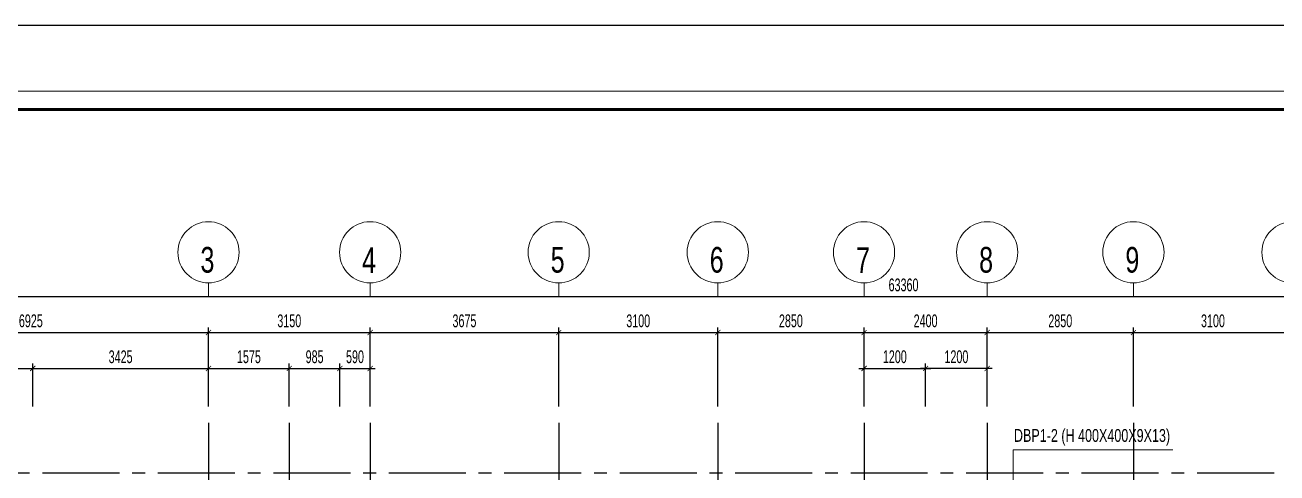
# Model space of a CAD drawing. Extents: x 71 to 1774126, y -14 to 415800.
# Drawn here: x 1577393 to 1601790, y 407069 to 415800 of the extents above; entities that cross this region are included whole.
import ezdxf
from ezdxf.enums import TextEntityAlignment as Align

# ---------------------------------------------------------------- set-up
doc = ezdxf.new("R2010")
doc.units = 0
doc.header["$LTSCALE"] = 1000
doc.header["$MEASUREMENT"] = 0
doc.header["$PDMODE"] = 3
doc.linetypes.add('CENTER2', pattern=[1.125, 0.75, -0.125, 0.125, -0.125])
doc.layers.get('0').update_dxf_attribs({"linetype": 'CONTINUOUS'})
doc.layers.get('Defpoints').update_dxf_attribs({"linetype": 'CONTINUOUS'})
doc.layers.add('CDC-KHUNGTEN', color=7, linetype='CONTINUOUS', lineweight=20)
doc.layers.add('KCS_CHI', color=1, linetype='CONTINUOUS', lineweight=15)
for name, color, linetype in [('CDC.01.AXIS', 160, 'CENTER2'), ('CDC.02.DIM', 1, 'CONTINUOUS'), ('CDC.06.TEXT', 2, 'CONTINUOUS'), ('CDC.10.HATCH', 9, 'CONTINUOUS'), ('CDC.16.BIGTEXT', 6, 'CONTINUOUS')]:
    doc.layers.add(name, color=color, linetype=linetype)
doc.styles.add('ARIAL', font='arial.ttf', dxfattribs={"width": 0.6})
doc.dimstyles.new('100', dxfattribs={"dimscale": 100, "dimtxt": 2.5, "dimasz": 1, "dimexe": 1, "dimexo": 0, "dimgap": 1, "dimtad": 1, "dimdec": 0, "dimdsep": 46, "dimtxsty": 'ARIAL', "dimblk": 'ARCHTICK', "dimcen": 1, "dimdle": 1, "dimclrd": 1, "dimclre": 1, "dimclrt": 2, "dimadec": 0, "dimazin": 0, "dimtfac": 0.00072, "dimtdec": 0, "dimtix": 1, "dimtmove": 2, "dimatfit": 3, "dimldrblk": 'ARCHTICK', "dimfxl": 1, "dimtolj": 1, "dimarcsym": 0})

# ---------------------------------------------------------------- blocks, each defined once
blk = doc.blocks.new('TANG HAM')
at = {"layer": 'CDC.01.AXIS', "ltscale": 2}
for p, q in [((1580968, 334618), (1580968, 295176)), ((1582543, 334618), (1582543, 295176)), ((1584118, 334618), (1584118, 295176)), ((1587793, 334618), (1587793, 295176)), ((1590893, 334618), (1590893, 295176)), ((1593743, 334618), (1593743, 295176)), ((1596143, 334618), (1596143, 295176)), ((1598993, 334618), (1598993, 295176)), ((1561983, 333640), (1626948, 333640))]:
    blk.add_line(p, q, dxfattribs=at)
blk = doc.blocks.new('_ARCHTICK')
at = {"color": 0, "linetype": 'ByBlock', "const_width": 0.15}
blk.add_lwpolyline([(-0.5, -0.5), (0.5, 0.5)], dxfattribs=at)
blk = doc.blocks.new('*D140')
at = {"layer": 'CDC.02.DIM', "color": 1, "lineweight": -2, "transparency": 16777216}
for p, q in [((1574043, 408366), (1574043, 409206)), ((1577543, 408366), (1577543, 409206)), ((1573943, 409106), (1577643, 409106))]:
    blk.add_line(p, q, dxfattribs=at)
at = {"layer": 'Defpoints', "color": 0, "transparency": 16777216}
for p in [(1577543, 409106), (1574043, 408366), (1577543, 408366)]:
    blk.add_point(p, dxfattribs=at)
at = {"layer": 'CDC.02.DIM', "color": 1, "lineweight": -2, "transparency": 16777216, "xscale": 100, "yscale": 100, "zscale": 100, "rotation": 180}
blk.add_blockref('_ARCHTICK', (1574043, 409106), dxfattribs=at)
at = {"layer": 'CDC.02.DIM', "color": 1, "lineweight": -2, "transparency": 16777216, "xscale": 100, "yscale": 100, "zscale": 100}
blk.add_blockref('_ARCHTICK', (1577543, 409106), dxfattribs=at)
at = {"layer": 'CDC.02.DIM', "color": 2, "transparency": 16777216, "insert": (1575793, 409333), "char_height": 250, "attachment_point": 5, "style": 'ARIAL'}
blk.add_mtext('\\A1;3500', dxfattribs=at)
blk = doc.blocks.new('*D141')
at = {"layer": 'CDC.02.DIM', "color": 1, "lineweight": -2, "transparency": 16777216}
for p, q in [((1577543, 408366), (1577543, 409206)), ((1580968, 408366), (1580968, 409206)), ((1577443, 409106), (1581068, 409106))]:
    blk.add_line(p, q, dxfattribs=at)
at = {"layer": 'Defpoints', "color": 0, "transparency": 16777216}
for p in [(1580968, 409106), (1577543, 408366), (1580968, 408366)]:
    blk.add_point(p, dxfattribs=at)
at = {"layer": 'CDC.02.DIM', "color": 1, "lineweight": -2, "transparency": 16777216, "xscale": 100, "yscale": 100, "zscale": 100, "rotation": 180}
blk.add_blockref('_ARCHTICK', (1577543, 409106), dxfattribs=at)
at = {"layer": 'CDC.02.DIM', "color": 1, "lineweight": -2, "transparency": 16777216, "xscale": 100, "yscale": 100, "zscale": 100}
blk.add_blockref('_ARCHTICK', (1580968, 409106), dxfattribs=at)
at = {"layer": 'CDC.02.DIM', "color": 2, "transparency": 16777216, "insert": (1579256, 409333), "char_height": 250, "attachment_point": 5, "style": 'ARIAL'}
blk.add_mtext('\\A1;3425', dxfattribs=at)
blk = doc.blocks.new('*D148')
at = {"layer": 'CDC.02.DIM', "color": 1, "lineweight": -2, "transparency": 16777216}
for p, q in [((1574043, 408366), (1574043, 409906)), ((1580968, 408366), (1580968, 409906)), ((1573943, 409806), (1581068, 409806))]:
    blk.add_line(p, q, dxfattribs=at)
at = {"layer": 'Defpoints', "color": 0, "transparency": 16777216}
for p in [(1580968, 409806), (1574043, 408366), (1580968, 408366)]:
    blk.add_point(p, dxfattribs=at)
at = {"layer": 'CDC.02.DIM', "color": 1, "lineweight": -2, "transparency": 16777216, "xscale": 100, "yscale": 100, "zscale": 100, "rotation": 180}
blk.add_blockref('_ARCHTICK', (1574043, 409806), dxfattribs=at)
at = {"layer": 'CDC.02.DIM', "color": 1, "lineweight": -2, "transparency": 16777216, "xscale": 100, "yscale": 100, "zscale": 100}
blk.add_blockref('_ARCHTICK', (1580968, 409806), dxfattribs=at)
at = {"layer": 'CDC.02.DIM', "color": 2, "transparency": 16777216, "insert": (1577506, 410033), "char_height": 250, "attachment_point": 5, "style": 'ARIAL'}
blk.add_mtext('\\A1;6925', dxfattribs=at)
blk = doc.blocks.new('*D149')
at = {"layer": 'CDC.02.DIM', "color": 1, "lineweight": -2, "transparency": 16777216}
for p, q in [((1580968, 408366), (1580968, 409906)), ((1584118, 408366), (1584118, 409906)), ((1580868, 409806), (1584218, 409806))]:
    blk.add_line(p, q, dxfattribs=at)
at = {"layer": 'Defpoints', "color": 0, "transparency": 16777216}
for p in [(1584118, 409806), (1580968, 408366), (1584118, 408366)]:
    blk.add_point(p, dxfattribs=at)
at = {"layer": 'CDC.02.DIM', "color": 1, "lineweight": -2, "transparency": 16777216, "xscale": 100, "yscale": 100, "zscale": 100, "rotation": 180}
blk.add_blockref('_ARCHTICK', (1580968, 409806), dxfattribs=at)
at = {"layer": 'CDC.02.DIM', "color": 1, "lineweight": -2, "transparency": 16777216, "xscale": 100, "yscale": 100, "zscale": 100}
blk.add_blockref('_ARCHTICK', (1584118, 409806), dxfattribs=at)
at = {"layer": 'CDC.02.DIM', "color": 2, "transparency": 16777216, "insert": (1582543, 410033), "char_height": 250, "attachment_point": 5, "style": 'ARIAL'}
blk.add_mtext('\\A1;3150', dxfattribs=at)
blk = doc.blocks.new('*D150')
at = {"layer": 'CDC.02.DIM', "color": 1, "lineweight": -2, "transparency": 16777216}
for p, q in [((1584118, 408366), (1584118, 409906)), ((1587793, 408366), (1587793, 409906)), ((1584018, 409806), (1587893, 409806))]:
    blk.add_line(p, q, dxfattribs=at)
at = {"layer": 'Defpoints', "color": 0, "transparency": 16777216}
for p in [(1587793, 409806), (1584118, 408366), (1587793, 408366)]:
    blk.add_point(p, dxfattribs=at)
at = {"layer": 'CDC.02.DIM', "color": 1, "lineweight": -2, "transparency": 16777216, "xscale": 100, "yscale": 100, "zscale": 100, "rotation": 180}
blk.add_blockref('_ARCHTICK', (1584118, 409806), dxfattribs=at)
at = {"layer": 'CDC.02.DIM', "color": 1, "lineweight": -2, "transparency": 16777216, "xscale": 100, "yscale": 100, "zscale": 100}
blk.add_blockref('_ARCHTICK', (1587793, 409806), dxfattribs=at)
at = {"layer": 'CDC.02.DIM', "color": 2, "transparency": 16777216, "insert": (1585956, 410033), "char_height": 250, "attachment_point": 5, "style": 'ARIAL'}
blk.add_mtext('\\A1;3675', dxfattribs=at)
blk = doc.blocks.new('*D151')
at = {"layer": 'CDC.02.DIM', "color": 1, "lineweight": -2, "transparency": 16777216}
for p, q in [((1587793, 408366), (1587793, 409906)), ((1590893, 408366), (1590893, 409906)), ((1587693, 409806), (1590993, 409806))]:
    blk.add_line(p, q, dxfattribs=at)
at = {"layer": 'Defpoints', "color": 0, "transparency": 16777216}
for p in [(1590893, 409806), (1587793, 408366), (1590893, 408366)]:
    blk.add_point(p, dxfattribs=at)
at = {"layer": 'CDC.02.DIM', "color": 1, "lineweight": -2, "transparency": 16777216, "xscale": 100, "yscale": 100, "zscale": 100, "rotation": 180}
blk.add_blockref('_ARCHTICK', (1587793, 409806), dxfattribs=at)
at = {"layer": 'CDC.02.DIM', "color": 1, "lineweight": -2, "transparency": 16777216, "xscale": 100, "yscale": 100, "zscale": 100}
blk.add_blockref('_ARCHTICK', (1590893, 409806), dxfattribs=at)
at = {"layer": 'CDC.02.DIM', "color": 2, "transparency": 16777216, "insert": (1589343, 410033), "char_height": 250, "attachment_point": 5, "style": 'ARIAL'}
blk.add_mtext('\\A1;3100', dxfattribs=at)
blk = doc.blocks.new('*D152')
at = {"layer": 'CDC.02.DIM', "color": 1, "lineweight": -2, "transparency": 16777216}
for p, q in [((1590893, 408366), (1590893, 409906)), ((1593743, 408366), (1593743, 409906)), ((1590793, 409806), (1593843, 409806))]:
    blk.add_line(p, q, dxfattribs=at)
at = {"layer": 'Defpoints', "color": 0, "transparency": 16777216}
for p in [(1593743, 409806), (1590893, 408366), (1593743, 408366)]:
    blk.add_point(p, dxfattribs=at)
at = {"layer": 'CDC.02.DIM', "color": 1, "lineweight": -2, "transparency": 16777216, "xscale": 100, "yscale": 100, "zscale": 100, "rotation": 180}
blk.add_blockref('_ARCHTICK', (1590893, 409806), dxfattribs=at)
at = {"layer": 'CDC.02.DIM', "color": 1, "lineweight": -2, "transparency": 16777216, "xscale": 100, "yscale": 100, "zscale": 100}
blk.add_blockref('_ARCHTICK', (1593743, 409806), dxfattribs=at)
at = {"layer": 'CDC.02.DIM', "color": 2, "transparency": 16777216, "insert": (1592318, 410033), "char_height": 250, "attachment_point": 5, "style": 'ARIAL'}
blk.add_mtext('\\A1;2850', dxfattribs=at)
blk = doc.blocks.new('*D153')
at = {"layer": 'CDC.02.DIM', "color": 1, "lineweight": -2, "transparency": 16777216}
for p, q in [((1593743, 408366), (1593743, 409906)), ((1596143, 408366), (1596143, 409906)), ((1593643, 409806), (1596243, 409806))]:
    blk.add_line(p, q, dxfattribs=at)
at = {"layer": 'Defpoints', "color": 0, "transparency": 16777216}
for p in [(1596143, 409806), (1593743, 408366), (1596143, 408366)]:
    blk.add_point(p, dxfattribs=at)
at = {"layer": 'CDC.02.DIM', "color": 1, "lineweight": -2, "transparency": 16777216, "xscale": 100, "yscale": 100, "zscale": 100, "rotation": 180}
blk.add_blockref('_ARCHTICK', (1593743, 409806), dxfattribs=at)
at = {"layer": 'CDC.02.DIM', "color": 1, "lineweight": -2, "transparency": 16777216, "xscale": 100, "yscale": 100, "zscale": 100}
blk.add_blockref('_ARCHTICK', (1596143, 409806), dxfattribs=at)
at = {"layer": 'CDC.02.DIM', "color": 2, "transparency": 16777216, "insert": (1594943, 410033), "char_height": 250, "attachment_point": 5, "style": 'ARIAL'}
blk.add_mtext('\\A1;2400', dxfattribs=at)
blk = doc.blocks.new('*D154')
at = {"layer": 'CDC.02.DIM', "color": 1, "lineweight": -2, "transparency": 16777216}
for p, q in [((1596143, 408366), (1596143, 409906)), ((1598993, 408366), (1598993, 409906)), ((1596043, 409806), (1599093, 409806))]:
    blk.add_line(p, q, dxfattribs=at)
at = {"layer": 'Defpoints', "color": 0, "transparency": 16777216}
for p in [(1598993, 409806), (1596143, 408366), (1598993, 408366)]:
    blk.add_point(p, dxfattribs=at)
at = {"layer": 'CDC.02.DIM', "color": 1, "lineweight": -2, "transparency": 16777216, "xscale": 100, "yscale": 100, "zscale": 100, "rotation": 180}
blk.add_blockref('_ARCHTICK', (1596143, 409806), dxfattribs=at)
at = {"layer": 'CDC.02.DIM', "color": 1, "lineweight": -2, "transparency": 16777216, "xscale": 100, "yscale": 100, "zscale": 100}
blk.add_blockref('_ARCHTICK', (1598993, 409806), dxfattribs=at)
at = {"layer": 'CDC.02.DIM', "color": 2, "transparency": 16777216, "insert": (1597568, 410033), "char_height": 250, "attachment_point": 5, "style": 'ARIAL'}
blk.add_mtext('\\A1;2850', dxfattribs=at)
blk = doc.blocks.new('*D155')
at = {"layer": 'CDC.02.DIM', "color": 1, "lineweight": -2, "transparency": 16777216}
for p, q in [((1598993, 408366), (1598993, 409906)), ((1602093, 408366), (1602093, 409906)), ((1598893, 409806), (1602193, 409806))]:
    blk.add_line(p, q, dxfattribs=at)
at = {"layer": 'Defpoints', "color": 0, "transparency": 16777216}
for p in [(1602093, 409806), (1598993, 408366), (1602093, 408366)]:
    blk.add_point(p, dxfattribs=at)
at = {"layer": 'CDC.02.DIM', "color": 1, "lineweight": -2, "transparency": 16777216, "xscale": 100, "yscale": 100, "zscale": 100, "rotation": 180}
blk.add_blockref('_ARCHTICK', (1598993, 409806), dxfattribs=at)
at = {"layer": 'CDC.02.DIM', "color": 1, "lineweight": -2, "transparency": 16777216, "xscale": 100, "yscale": 100, "zscale": 100}
blk.add_blockref('_ARCHTICK', (1602093, 409806), dxfattribs=at)
at = {"layer": 'CDC.02.DIM', "color": 2, "transparency": 16777216, "insert": (1600543, 410033), "char_height": 250, "attachment_point": 5, "style": 'ARIAL'}
blk.add_mtext('\\A1;3100', dxfattribs=at)
blk = doc.blocks.new('*D161')
at = {"layer": 'CDC.02.DIM', "color": 1, "lineweight": -2, "transparency": 16777216}
for p, q in [((1562833, 409166), (1562833, 410606)), ((1626193, 409166), (1626193, 410606)), ((1562733, 410506), (1626293, 410506))]:
    blk.add_line(p, q, dxfattribs=at)
at = {"layer": 'Defpoints', "color": 0, "transparency": 16777216}
for p in [(1626193, 410506), (1562833, 409166), (1626193, 409166)]:
    blk.add_point(p, dxfattribs=at)
at = {"layer": 'CDC.02.DIM', "color": 1, "lineweight": -2, "transparency": 16777216, "xscale": 100, "yscale": 100, "zscale": 100, "rotation": 180}
blk.add_blockref('_ARCHTICK', (1562833, 410506), dxfattribs=at)
at = {"layer": 'CDC.02.DIM', "color": 1, "lineweight": -2, "transparency": 16777216, "xscale": 100, "yscale": 100, "zscale": 100}
blk.add_blockref('_ARCHTICK', (1626193, 410506), dxfattribs=at)
at = {"layer": 'CDC.02.DIM', "color": 2, "transparency": 16777216, "insert": (1594513, 410733), "char_height": 250, "attachment_point": 5, "style": 'ARIAL'}
blk.add_mtext('\\A1;63360', dxfattribs=at)
blk = doc.blocks.new('*D88')
at = {"layer": 'CDC.02.DIM', "color": 1, "lineweight": -2, "transparency": 16777216}
for p, q in [((1580968, 408366), (1580968, 409206)), ((1582543, 408366), (1582543, 409206)), ((1580868, 409106), (1582643, 409106))]:
    blk.add_line(p, q, dxfattribs=at)
at = {"layer": 'Defpoints', "color": 0, "transparency": 16777216}
for p in [(1582543, 409106), (1580968, 408366), (1582543, 408366)]:
    blk.add_point(p, dxfattribs=at)
at = {"layer": 'CDC.02.DIM', "color": 1, "lineweight": -2, "transparency": 16777216, "xscale": 100, "yscale": 100, "zscale": 100, "rotation": 180}
blk.add_blockref('_ARCHTICK', (1580968, 409106), dxfattribs=at)
at = {"layer": 'CDC.02.DIM', "color": 1, "lineweight": -2, "transparency": 16777216, "xscale": 100, "yscale": 100, "zscale": 100}
blk.add_blockref('_ARCHTICK', (1582543, 409106), dxfattribs=at)
at = {"layer": 'CDC.02.DIM', "color": 2, "transparency": 16777216, "insert": (1581756, 409333), "char_height": 250, "attachment_point": 5, "style": 'ARIAL'}
blk.add_mtext('\\A1;1575', dxfattribs=at)
blk = doc.blocks.new('*D89')
at = {"layer": 'CDC.02.DIM', "color": 1, "lineweight": -2, "transparency": 16777216}
for p, q in [((1583528, 408366), (1583528, 409206)), ((1584118, 408366), (1584118, 409206)), ((1583428, 409106), (1584218, 409106))]:
    blk.add_line(p, q, dxfattribs=at)
at = {"layer": 'Defpoints', "color": 0, "transparency": 16777216}
for p in [(1584118, 409106), (1583528, 408366), (1584118, 408366)]:
    blk.add_point(p, dxfattribs=at)
at = {"layer": 'CDC.02.DIM', "color": 1, "lineweight": -2, "transparency": 16777216, "xscale": 100, "yscale": 100, "zscale": 100, "rotation": 180}
blk.add_blockref('_ARCHTICK', (1583528, 409106), dxfattribs=at)
at = {"layer": 'CDC.02.DIM', "color": 1, "lineweight": -2, "transparency": 16777216, "xscale": 100, "yscale": 100, "zscale": 100}
blk.add_blockref('_ARCHTICK', (1584118, 409106), dxfattribs=at)
at = {"layer": 'CDC.02.DIM', "color": 2, "transparency": 16777216, "insert": (1583823, 409333), "char_height": 250, "attachment_point": 5, "style": 'ARIAL'}
blk.add_mtext('\\A1;590', dxfattribs=at)
blk = doc.blocks.new('*D94')
at = {"layer": 'CDC.02.DIM', "color": 1, "lineweight": -2, "transparency": 16777216}
for p, q in [((1593743, 408366), (1593743, 409206)), ((1594943, 408366), (1594943, 409206)), ((1593643, 409106), (1595043, 409106))]:
    blk.add_line(p, q, dxfattribs=at)
at = {"layer": 'Defpoints', "color": 0, "transparency": 16777216}
for p in [(1594943, 409106), (1593743, 408366), (1594943, 408366)]:
    blk.add_point(p, dxfattribs=at)
at = {"layer": 'CDC.02.DIM', "color": 1, "lineweight": -2, "transparency": 16777216, "xscale": 100, "yscale": 100, "zscale": 100, "rotation": 180}
blk.add_blockref('_ARCHTICK', (1593743, 409106), dxfattribs=at)
at = {"layer": 'CDC.02.DIM', "color": 1, "lineweight": -2, "transparency": 16777216, "xscale": 100, "yscale": 100, "zscale": 100}
blk.add_blockref('_ARCHTICK', (1594943, 409106), dxfattribs=at)
at = {"layer": 'CDC.02.DIM', "color": 2, "transparency": 16777216, "insert": (1594343, 409333), "char_height": 250, "attachment_point": 5, "style": 'ARIAL'}
blk.add_mtext('\\A1;1200', dxfattribs=at)
blk = doc.blocks.new('*D95')
at = {"layer": 'CDC.02.DIM', "color": 1, "lineweight": -2, "transparency": 16777216}
for p, q in [((1594943, 408366), (1594943, 409206)), ((1596143, 408366), (1596143, 409206)), ((1596243, 409106), (1594843, 409106))]:
    blk.add_line(p, q, dxfattribs=at)
at = {"layer": 'Defpoints', "color": 0, "transparency": 16777216}
for p in [(1594943, 409106), (1594943, 408366), (1596143, 408366)]:
    blk.add_point(p, dxfattribs=at)
at = {"layer": 'CDC.02.DIM', "color": 1, "lineweight": -2, "transparency": 16777216, "xscale": 100, "yscale": 100, "zscale": 100, "rotation": 180}
blk.add_blockref('_ARCHTICK', (1594943, 409106), dxfattribs=at)
at = {"layer": 'CDC.02.DIM', "color": 1, "lineweight": -2, "transparency": 16777216, "xscale": 100, "yscale": 100, "zscale": 100}
blk.add_blockref('_ARCHTICK', (1596143, 409106), dxfattribs=at)
at = {"layer": 'CDC.02.DIM', "color": 2, "transparency": 16777216, "insert": (1595543, 409333), "char_height": 250, "attachment_point": 5, "style": 'ARIAL'}
blk.add_mtext('\\A1;1200', dxfattribs=at)
blk = doc.blocks.new('*D314')
at = {"layer": 'CDC.02.DIM', "color": 1, "lineweight": -2, "transparency": 16777216}
for p, q in [((1582543, 408366), (1582543, 409206)), ((1583528, 408366), (1583528, 409206)), ((1582443, 409106), (1583628, 409106))]:
    blk.add_line(p, q, dxfattribs=at)
at = {"layer": 'Defpoints', "color": 0, "transparency": 16777216}
for p in [(1583528, 409106), (1582543, 408366), (1583528, 408366)]:
    blk.add_point(p, dxfattribs=at)
at = {"layer": 'CDC.02.DIM', "color": 1, "lineweight": -2, "transparency": 16777216, "xscale": 100, "yscale": 100, "zscale": 100, "rotation": 180}
blk.add_blockref('_ARCHTICK', (1582543, 409106), dxfattribs=at)
at = {"layer": 'CDC.02.DIM', "color": 1, "lineweight": -2, "transparency": 16777216, "xscale": 100, "yscale": 100, "zscale": 100}
blk.add_blockref('_ARCHTICK', (1583528, 409106), dxfattribs=at)
at = {"layer": 'CDC.02.DIM', "color": 2, "transparency": 16777216, "insert": (1583036, 409333), "char_height": 250, "attachment_point": 5, "style": 'ARIAL'}
blk.add_mtext('\\A1;985', dxfattribs=at)
blk = doc.blocks.new('KHUNG TEN')
at = {"layer": 'CDC-KHUNGTEN', "color": 8}
blk.add_lwpolyline([(75096, 1100), (83000, 1100), (83000, 58300), (3000, 58300), (3000, 1100), (75096, 1100)], dxfattribs=at)
at = {"layer": 'CDC-KHUNGTEN', "color": 255, "lineweight": 60}
blk.add_lwpolyline([(74900, 1400), (74900, 58000), (3300, 58000), (3300, 1400), (74900, 1400)], close=True, dxfattribs=at)
at = {"layer": 'Defpoints', "color": 1, "ltscale": 0.2}
blk.add_lwpolyline([(0, 0), (0, 59400), (84100, 59400), (84100, 0), (0, 0)], close=True, dxfattribs=at)

msp = doc.modelspace()

# ---------------------------------------------------------------- linework, layer by layer
at = {"layer": 'KCS_CHI'}
for p, q in [((1580968.1, 410505.5), (1580968.1, 410773.5)), ((1584118.1, 410505.5), (1584118.1, 410773.5)), ((1587793.1, 410505.5), (1587793.1, 410773.5)), ((1590893.1, 410505.5), (1590893.1, 410773.5)), ((1593743.1, 410505.5), (1593743.1, 410773.5)), ((1596143.1, 410505.5), (1596143.1, 410773.5)), ((1598993.1, 410505.5), (1598993.1, 410773.5))]:
    msp.add_line(p, q, dxfattribs=at)
msp.add_lwpolyline([(1596652.5, 406047.1), (1596652.5, 407522.3), (1599760, 407522.3)], dxfattribs=at)
for centre in [(1580968.1, 411370.1), (1584118.1, 411370.1), (1587793.1, 411370.1), (1590893.1, 411370.1), (1593743.1, 411370.1), (1596143.1, 411370.1), (1598993.1, 411370.1), (1602093.1, 411370.1)]:
    msp.add_circle(centre, 596.6, dxfattribs=at)

# ---------------------------------------------------------------- block references
at = {"layer": 'CDC.06.TEXT', "xscale": 1.173810693645805, "yscale": 1.173810693645805, "zscale": 1.173810693645805}
msp.add_blockref('KHUNG TEN', (1549882.2, 346076.1), dxfattribs=at)
at = {"layer": 'CDC.10.HATCH'}
msp.add_blockref('TANG HAM', (0, 73428.8), dxfattribs=at)

# ---------------------------------------------------------------- texts
at = {"layer": 'CDC.06.TEXT', "color": 6, "style": 'ARIAL', "width": 0.7}
msp.add_text('DBP1-2 (H 400X400X9X13)', height=250, dxfattribs=at).set_placement((1598186.3, 407800.3), align=Align.MIDDLE_CENTER)
at = {"layer": 'CDC.16.BIGTEXT', "char_height": 500, "width": 464.64, "attachment_point": 8, "line_spacing_factor": 0.938532}
for s, insert in [('{\\fArial|b0|i0|c0|p34;\\W0.7;3}', (1580947.1, 410967.2)), ('{\\fArial|b0|i0|c0|p34;\\W0.7;4}', (1584097.1, 410967.2)), ('{\\fArial|b0|i0|c0|p34;\\W0.7;5}', (1587772.1, 410967.2)), ('{\\fArial|b0|i0|c0|p34;\\W0.7;6}', (1590872.1, 410967.2)), ('{\\fArial|b0|i0|c0|p34;\\W0.7;7}', (1593722.1, 410967.2)), ('{\\fArial|b0|i0|c0|p34;\\W0.7;8}', (1596122.1, 410967.2)), ('{\\fArial|b0|i0|c0|p34;\\W0.7;9}', (1598972.1, 410967.2))]:
    msp.add_mtext(s, dxfattribs=dict(at, insert=insert))

# ---------------------------------------------------------------- dimensions: what is measured, and where the dimension line sits
at = {"layer": 'CDC.02.DIM'}
for base, p1, p2, picture, middle in [((1626193.1, 410505.5), (1562833.1, 409166.3), (1626193.1, 409166.3), '*D161', (1594513.1, 410733.2)), ((1580968.1, 409805.5), (1574043.1, 408366.3), (1580968.1, 408366.3), '*D148', (1577505.6, 410033.2)), ((1584118.1, 409805.5), (1580968.1, 408366.3), (1584118.1, 408366.3), '*D149', (1582543.1, 410033.2)), ((1587793.1, 409805.5), (1584118.1, 408366.3), (1587793.1, 408366.3), '*D150', (1585955.6, 410033.2)), ((1590893.1, 409805.5), (1587793.1, 408366.3), (1590893.1, 408366.3), '*D151', (1589343.1, 410033.2)), ((1593743.1, 409805.5), (1590893.1, 408366.3), (1593743.1, 408366.3), '*D152', (1592318.1, 410033.2)), ((1596143.1, 409805.5), (1593743.1, 408366.3), (1596143.1, 408366.3), '*D153', (1594943.1, 410033.2)), ((1598993.1, 409805.5), (1596143.1, 408366.3), (1598993.1, 408366.3), '*D154', (1597568.1, 410033.2)), ((1602093.1, 409805.5), (1598993.1, 408366.3), (1602093.1, 408366.3), '*D155', (1600543.1, 410033.2)), ((1577543.1, 409105.5), (1574043.1, 408366.3), (1577543.1, 408366.3), '*D140', (1575793.1, 409333.2)), ((1580968.1, 409105.5), (1577543.1, 408366.3), (1580968.1, 408366.3), '*D141', (1579255.6, 409333.2)), ((1583528.1, 409105.5), (1582543.1, 408366.3), (1583528.1, 408366.3), '*D314', (1583035.6, 409333.2)), ((1584118.1, 409105.5), (1583528.1, 408366.3), (1584118.1, 408366.3), '*D89', (1583823.1, 409333.2))]:
    dim = msp.add_linear_dim(base=base, p1=p1, p2=p2, dimstyle='100', dxfattribs=at)
    dim.commit()
    dim.dimension.update_dxf_attribs({"geometry": picture, "text_midpoint": middle})
for base, p1, p2, picture, middle in [((1582543.1, 409105.5), (1580968.1, 408366.3), (1582543.1, 408366.3), '*D88', (1581755.6, 409333.2)), ((1594943.1, 409105.5), (1593743.1, 408366.3), (1594943.1, 408366.3), '*D94', (1594343.1, 409333.2)), ((1594943.1, 409105.5), (1596143.1, 408366.3), (1594943.1, 408366.3), '*D95', (1595543.1, 409333.2))]:
    dim = msp.add_linear_dim(base=base, p1=p1, p2=p2, dimstyle='100', override={"dimarcsym": 1}, dxfattribs=at)
    dim.commit()
    dim.dimension.update_dxf_attribs({"geometry": picture, "text_midpoint": middle})

doc.saveas('drawing.dxf')
